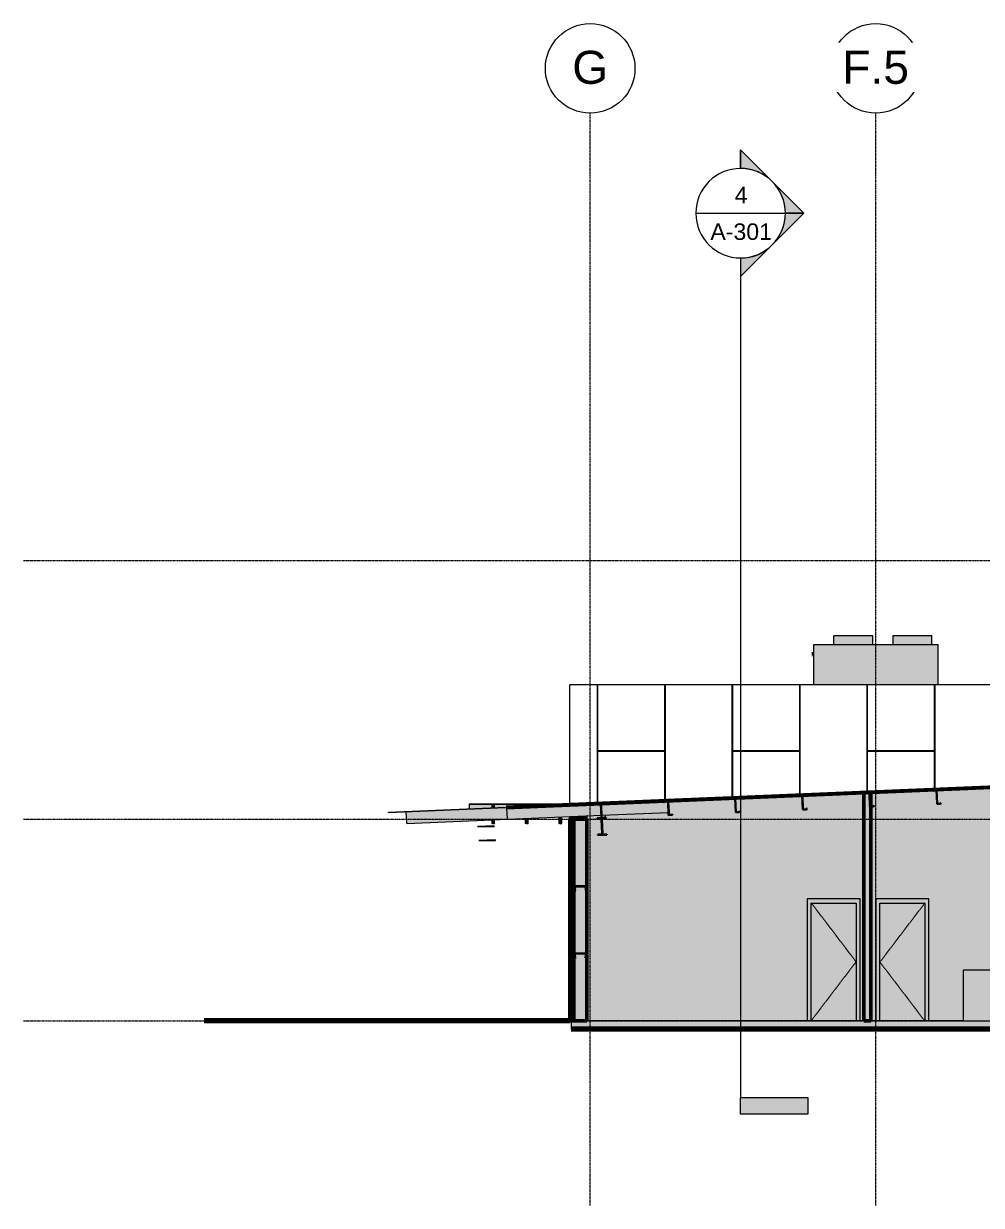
# Model space of a CAD drawing. Header units: inches. Extents: x -26493 to -10162, y -132 to 713.
# Drawn here: x -18204 to -17520, y -132 to 713 of the extents above; entities that cross this region are included whole.
import ezdxf

# ---------------------------------------------------------------- set-up
doc = ezdxf.new("R2010")
doc.units = ezdxf.units.IN
doc.header["$MEASUREMENT"] = 0
doc.linetypes.add('Dash 1_16_', pattern=[0.125, 0.0625, -0.0625])
doc.linetypes.add('Grid Line 1_2_', pattern=[0.875, 0.5, -0.125, 0.125, -0.125])
for name, color, linetype, lineweight in [('A-DETL', 90, 'Continuous', 9), ('A-DOOR', 31, 'Continuous', 13), ('A-DOOR-FRAM', 31, 'Continuous', 9), ('A-FLOR-LEVL', 51, 'Continuous', 9), ('A-GLAZ-CWMG', 51, 'Continuous', 9), ('A-ROOF', 132, 'Continuous', 13), ('A-WALL', 113, 'Continuous', 13), ('A-WALL-PATT', 111, 'Continuous', 13), ('C-BLDG-PADS', 91, 'Continuous', 9), ('C-TOPO', 7, 'Continuous', 9), ('G-ANNO-SYMB', 111, 'Continuous', 9), ('G-IMPT', 8, 'Continuous', 9), ('I-WALL', 2, 'Continuous', 13), ('L-SITE-WALL', 31, 'Continuous', 13), ('M-EQPM', 50, 'Continuous', 9), ('P-SANR-FIXT', 6, 'Continuous', 9), ('S-BEAM', 12, 'Continuous', 9), ('S-GRID', 1, 'Continuous', 9), ('S-GRID-IDEN', 1, 'Continuous', 9)]:
    doc.layers.add(name, color=color, linetype=linetype, lineweight=lineweight)
doc.styles.add('Arial_1', font='arial.ttf', dxfattribs={"height": 23.60479})
doc.styles.add('Arial_2', font='arial.ttf', dxfattribs={"height": 11.802395})
pattern_1 = [(90, (-22273.45, 0.33), (96.333, -6e-15), [96, -0.333]), (90, (-22321.29, 0.33), (96.333, -6e-15), [96, -0.333]), (0, (-22369.45, 48.33), (0, -96.333), [47.833, -48.5]), (0, (-22369.45, 48.67), (0, -96.333), [47.833, -48.5]), (0, (-22321.45, 0), (0, -96.333), [48, -48.333]), (0, (-22321.29, 0.33), (0, -96.333), [47.833, -48.5]), (90, (-22273.12, 48.67), (96.333, -6e-15), [47.667, -48.666]), (90, (-22321.62, 48.67), (96.333, -6e-15), [47.667, -48.666]), (90, (-22273.12, 0), (96.333, -6e-15), [48.333, -48]), (90, (-22321.62, 0), (96.333, -6e-15), [48.333, -48])]

# ---------------------------------------------------------------- blocks, each defined once
blk = doc.blocks.new('W-Wide Flange - W12X26-678131-Section 1')
at = {"layer": 'S-BEAM', "lineweight": 30}
for p, q in [((-22746.71, 145.08), (-22753.19, 144.81)), ((-22753.19, 144.81), (-22753.17, 144.43)), ((-22753.17, 144.43), (-22750.73, 144.53)), ((-22750.02, 143.88), (-22749.6, 133.79)), ((-22749.37, 133.8), (-22749.79, 143.89)), ((-22749.13, 144.6), (-22746.69, 144.7)), ((-22746.69, 144.7), (-22746.71, 145.08)), ((-22750.25, 133.08), (-22752.7, 132.98)), ((-22752.7, 132.98), (-22752.68, 132.6)), ((-22752.68, 132.6), (-22746.2, 132.87)), ((-22746.21, 133.25), (-22748.66, 133.15)), ((-22746.2, 132.87), (-22746.21, 133.25))]:
    blk.add_line(p, q, dxfattribs=at)
for centre, start, end in [((-22750.7, 143.85), 2.38594, 92.38594), ((-22749.11, 143.92), 92.38594, 182.38594), ((-22750.28, 133.76), 272.38594, 2.38594), ((-22748.69, 133.83), 182.38594, 272.38594)]:
    blk.add_arc(centre, 0.684, start, end, dxfattribs=at)
blk = doc.blocks.new('Single-Flush - 32_ x 84_-489871-Section 1')
at = {"layer": 'A-DOOR'}
blk.add_hatch(color=256, dxfattribs=at).paths.add_polyline_path([(-22519.05, 0), (-22519.05, 84), (-22551.05, 84), (-22551.05, 0)], flags=0)
at = {"layer": 'A-DOOR-FRAM', "lineweight": 13}
blk.add_hatch(color=256, dxfattribs=at).paths.add_polyline_path([(-22554.05, 0), (-22551.05, 0), (-22551.05, 84), (-22519.05, 84), (-22519.05, 0), (-22516.05, 0), (-22516.05, 87), (-22554.05, 87)], flags=0)
at = {"layer": 'A-DOOR', "linetype": 'Dash 1_16_', "lineweight": 9}
for p in [(-22519.05, 84), (-22519.05, 0)]:
    blk.add_line(p, (-22551.05, 42), dxfattribs=at)
at = {"layer": 'A-DOOR-FRAM'}
for p, q in [((-22516.05, 87), (-22554.05, 87)), ((-22554.05, 87), (-22554.05, 0)), ((-22516.05, 0), (-22516.05, 87)), ((-22551.05, 0), (-22551.05, 84)), ((-22551.05, 84), (-22519.05, 84)), ((-22519.05, 84), (-22519.05, 0))]:
    blk.add_line(p, q, dxfattribs=at)
blk = doc.blocks.new('Single-Flush - 32_ x 84_-460923-Section 1')
at = {"layer": 'A-DOOR'}
blk.add_hatch(color=256, dxfattribs=at).paths.add_polyline_path([(-22373.05, 0), (-22373.05, 84), (-22405.05, 84), (-22405.05, 0), (-22375.48, 0)], flags=0)
at = {"layer": 'A-DOOR-FRAM', "lineweight": 13}
blk.add_hatch(color=256, dxfattribs=at).paths.add_polyline_path([(-22370.05, 0), (-22370.05, 87), (-22408.05, 87), (-22408.05, 0), (-22405.05, 0), (-22405.05, 84), (-22373.05, 84), (-22373.05, 0)], flags=0)
at = {"layer": 'A-DOOR', "linetype": 'Dash 1_16_', "lineweight": 9}
for p in [(-22405.05, 84), (-22405.05, 0)]:
    blk.add_line(p, (-22373.05, 42), dxfattribs=at)
at = {"layer": 'A-DOOR-FRAM'}
for p, q in [((-22408.05, 87), (-22408.05, 0)), ((-22370.05, 87), (-22408.05, 87)), ((-22370.05, 0), (-22370.05, 87)), ((-22405.05, 0), (-22405.05, 84)), ((-22405.05, 84), (-22373.05, 84)), ((-22373.05, 84), (-22373.05, 0))]:
    blk.add_line(p, q, dxfattribs=at)
blk = doc.blocks.new('Girt_Z - 10_D-677594-Section 1')
at = {"layer": 'S-BEAM'}
h = blk.add_hatch(color=256, dxfattribs=at)
h.paths.add_polyline_path([(-22653.88, 148.95), (-22651.52, 149.05), (-22651.06, 149.64), (-22651.15, 149.71), (-22651.57, 149.15), (-22654.02, 149)], flags=0)
h.paths.add_polyline_path([(-22654.02, 149), (-22653.95, 149.08), (-22654.08, 149.13)], flags=0)
h.paths.add_polyline_path([(-22654.43, 158.88), (-22654.56, 158.93), (-22656.93, 158.83), (-22657.39, 158.23), (-22657.3, 158.17), (-22656.87, 158.72), (-22654.56, 158.82)], flags=0)
h.paths.add_polyline_path([(-22654.37, 158.75), (-22654.43, 158.88), (-22654.5, 158.8)], flags=0)
h.paths.add_polyline_path([(-22654.08, 149.13), (-22653.97, 149.13), (-22654.37, 158.75), (-22654.48, 158.74)], flags=0)
at = {"layer": 'S-BEAM', "lineweight": 30}
for p, q in [((-22656.93, 158.83), (-22657.39, 158.23)), ((-22657.39, 158.23), (-22657.3, 158.17)), ((-22657.3, 158.17), (-22656.87, 158.72)), ((-22654.56, 158.93), (-22656.93, 158.83)), ((-22656.87, 158.72), (-22654.56, 158.82)), ((-22654.48, 158.74), (-22654.08, 149.13)), ((-22653.97, 149.13), (-22654.37, 158.75)), ((-22651.57, 149.15), (-22653.89, 149.06)), ((-22653.88, 148.95), (-22651.52, 149.05)), ((-22651.15, 149.71), (-22651.57, 149.15)), ((-22651.52, 149.05), (-22651.06, 149.64)), ((-22651.06, 149.64), (-22651.15, 149.71))]:
    blk.add_line(p, q, dxfattribs=at)
for centre, radius, start, end in [((-22654.56, 158.74), 0.187, 2.38594, 92.38594), ((-22654.56, 158.74), 0.0782, 2.38594, 90.26323), ((-22653.89, 149.13), 0.188, 182.38594, 272.38594), ((-22653.89, 149.13), 0.0782, 182.38594, 269.34358)]:
    blk.add_arc(centre, radius, start, end, dxfattribs=at)
blk = doc.blocks.new('Girt_C - 8_D-707918-Section 1')
at = {"layer": 'S-BEAM', "lineweight": 30}
for p, q in [((-22769.05, 47.87), (-22769.05, 45.5)), ((-22769.05, 45.5), (-22768.48, 45.02)), ((-22768.94, 45.55), (-22768.94, 47.87)), ((-22768.41, 45.1), (-22768.94, 45.55)), ((-22761.24, 48.05), (-22768.87, 48.05)), ((-22768.87, 47.95), (-22761.24, 47.95)), ((-22768.48, 45.02), (-22768.41, 45.1)), ((-22761.16, 45.55), (-22761.7, 45.1)), ((-22761.7, 45.1), (-22761.63, 45.02)), ((-22761.63, 45.02), (-22761.05, 45.5)), ((-22761.16, 47.87), (-22761.16, 45.55)), ((-22761.05, 45.5), (-22761.05, 47.87))]:
    blk.add_line(p, q, dxfattribs=at)
for centre, radius, start, end in [((-22768.87, 47.87), 0.187, 90, 180), ((-22768.87, 47.87), 0.0782, 90, 176.95764), ((-22761.24, 47.87), 0.187, 360, 90), ((-22761.24, 47.87), 0.0782, 2.12272, 90)]:
    blk.add_arc(centre, radius, start, end, dxfattribs=at)
blk = doc.blocks.new('Rectangular Mullion - HEADER-620093-Section 1')
at = {"layer": 'A-GLAZ-CWMG'}
blk.add_hatch(color=256, dxfattribs=at).paths.add_polyline_path([(-22772.55, 135.75), (-22772.55, 144), (-22769.05, 144.05), (-22769.05, 146.02), (-22773.05, 145.85), (-22773.05, 135.75)], flags=0)
for p, q in [((-22773.05, 145.85), (-22773.05, 135.75)), ((-22769.05, 144), (-22769.05, 146.02)), ((-22773.05, 135.75), (-22772.55, 135.75))]:
    blk.add_line(p, q, dxfattribs=at)
blk = doc.blocks.new('Girt_Z - 10_D-678143-Section 1')
at = {"layer": 'S-BEAM'}
h = blk.add_hatch(color=256, dxfattribs=at)
h.paths.add_polyline_path([(-22749.8, 144.95), (-22747.43, 145.05), (-22746.98, 145.64), (-22747.06, 145.71), (-22747.49, 145.16), (-22749.93, 145)], flags=0)
h.paths.add_polyline_path([(-22749.93, 145), (-22749.86, 145.08), (-22750, 145.13)], flags=0)
h.paths.add_polyline_path([(-22750.35, 154.88), (-22750.48, 154.93), (-22752.85, 154.83), (-22753.3, 154.24), (-22753.22, 154.17), (-22752.79, 154.73), (-22750.47, 154.82)], flags=0)
h.paths.add_polyline_path([(-22750.29, 154.75), (-22750.35, 154.88), (-22750.42, 154.8)], flags=0)
h.paths.add_polyline_path([(-22750, 145.13), (-22749.89, 145.13), (-22750.29, 154.75), (-22750.4, 154.75), (-22750.26, 151.39)], flags=0)
at = {"layer": 'S-BEAM', "lineweight": 30}
for p, q in [((-22752.85, 154.83), (-22753.3, 154.24)), ((-22753.3, 154.24), (-22753.22, 154.17)), ((-22753.22, 154.17), (-22752.79, 154.73)), ((-22750.48, 154.93), (-22752.85, 154.83)), ((-22752.79, 154.73), (-22750.47, 154.82)), ((-22750.4, 154.75), (-22750, 145.13)), ((-22749.89, 145.13), (-22750.29, 154.75)), ((-22747.49, 145.16), (-22749.81, 145.06)), ((-22749.8, 144.95), (-22747.43, 145.05)), ((-22747.06, 145.71), (-22747.49, 145.16)), ((-22747.43, 145.05), (-22746.98, 145.64)), ((-22746.98, 145.64), (-22747.06, 145.71))]:
    blk.add_line(p, q, dxfattribs=at)
for centre, radius, start, end in [((-22750.47, 154.74), 0.187, 2.38594, 92.38594), ((-22750.47, 154.74), 0.0782, 2.38594, 90.26323), ((-22749.81, 145.14), 0.187, 182.38594, 272.38594), ((-22749.81, 145.14), 0.0782, 182.38594, 269.34358)]:
    blk.add_arc(centre, radius, start, end, dxfattribs=at)
blk = doc.blocks.new('Trex - one-708574-Section 1')
at = {"layer": 'S-BEAM'}
for points in [[(-22889.45, 148.89), (-22817.51, 151.94), (-22817.52, 152.14), (-22889.46, 149.11), (-22889.45, 149.02)], [(-22889.13, 141.27), (-22817.19, 144.27), (-22817.52, 151.89), (-22889.45, 148.89), (-22889.44, 148.62)], [(-22889.12, 141.02), (-22817.18, 144.05), (-22817.19, 144.27), (-22889.13, 141.27), (-22889.12, 141.05)]]:
    blk.add_hatch(color=256, dxfattribs=at).paths.add_polyline_path(points, flags=0)
for p, q in [((-22889.45, 148.89), (-22889.46, 149.14)), ((-22889.13, 141.27), (-22889.45, 148.89)), ((-22889.12, 141.02), (-22817.18, 144.02)), ((-22889.12, 141.02), (-22889.13, 141.27))]:
    blk.add_line(p, q, dxfattribs=at)
blk = doc.blocks.new('Trex - one-657845-Section 1')
at = {"layer": 'S-BEAM'}
h = blk.add_hatch(color=256, dxfattribs=at)
h.paths.add_polyline_path([(-22817.51, 151.89), (-22753.05, 154.57), (-22752.85, 154.83), (-22817.52, 152.1), (-22817.52, 152.01)], flags=0)
h.paths.add_polyline_path([(-22750.29, 154.75), (-22750.28, 154.69), (-22705.09, 156.57), (-22704.89, 156.83), (-22750.35, 154.88), (-22750.29, 154.76)], flags=0)
h.paths.add_polyline_path([(-22752.9, 154.58), (-22750.39, 154.68), (-22750.4, 154.75), (-22750.42, 154.8), (-22750.47, 154.82), (-22752.8, 154.71), (-22752.85, 154.65)], flags=0)
h.paths.add_polyline_path([(-22702.33, 156.75), (-22702.33, 156.69), (-22701.99, 156.75), (-22702, 156.95), (-22702.39, 156.88), (-22702.36, 156.81)], flags=0)
h.paths.add_polyline_path([(-22704.94, 156.58), (-22702.43, 156.68), (-22702.44, 156.75), (-22702.46, 156.8), (-22702.52, 156.82), (-22704.85, 156.7)], flags=0)
h = blk.add_hatch(color=256, dxfattribs=at)
h.paths.add_polyline_path([(-22817.19, 144.27), (-22750.08, 147.06), (-22750.4, 154.68), (-22752.9, 154.58), (-22753.22, 154.17), (-22753.3, 154.24), (-22753.05, 154.57), (-22817.51, 151.89), (-22817.49, 151.39)], flags=0)
h.paths.add_polyline_path([(-22749.97, 147.07), (-22702.12, 149.06), (-22702.44, 156.68), (-22704.94, 156.58), (-22705.26, 156.17), (-22705.35, 156.24), (-22705.09, 156.57), (-22750.28, 154.69), (-22750, 147.76)], flags=0)
h.paths.add_polyline_path([(-22702.01, 149.06), (-22701.67, 149.08), (-22702.04, 156.7), (-22702.33, 156.69), (-22702.04, 149.76)], flags=0)
h = blk.add_hatch(color=256, dxfattribs=at)
h.paths.add_polyline_path([(-22817.18, 144.02), (-22750.07, 146.85), (-22750.08, 147.06), (-22817.19, 144.27), (-22817.18, 144.05)], flags=0)
h.paths.add_polyline_path([(-22749.96, 146.82), (-22702.11, 148.84), (-22702.12, 149.06), (-22749.96, 147.01), (-22749.96, 146.84)], flags=0)
h.paths.add_polyline_path([(-22702, 148.82), (-22701.66, 148.86), (-22701.67, 149.08), (-22702.01, 149.06), (-22702, 148.85)], flags=0)
for p, q in [((-22817.51, 151.89), (-22817.52, 152.14)), ((-22702, 156.95), (-22701.99, 156.7)), ((-22701.99, 156.7), (-22701.67, 149.08)), ((-22817.19, 144.27), (-22817.51, 151.89)), ((-22817.18, 144.02), (-22817.19, 144.27)), ((-22817.18, 144.02), (-22750.07, 146.81)), ((-22749.96, 146.82), (-22702.11, 148.81)), ((-22702, 148.82), (-22701.66, 148.83)), ((-22701.67, 149.08), (-22701.66, 148.83))]:
    blk.add_line(p, q, dxfattribs=at)
blk = doc.blocks.new('Trex - one-677982-Section 1')
at = {"layer": 'S-BEAM'}
for points in [[(-22828.44, 152.16), (-22826.38, 152.24), (-22826.42, 154.08), (-22826.63, 154.21), (-22827.61, 154.21), (-22827.61, 154.14), (-22828.19, 154.14), (-22828.41, 154.02), (-22828.44, 153.89), (-22828.44, 152.59)], [(-22826.63, 140.77), (-22826.63, 143.62), (-22827.61, 143.58), (-22827.61, 140.77)], [(-22826.63, 140.77), (-22826.51, 140.8), (-22826.42, 140.89), (-22826.38, 141.14), (-22826.42, 143.63), (-22826.63, 143.62), (-22826.63, 141.02)], [(-22828.19, 140.83), (-22828.19, 143.56), (-22828.44, 143.55), (-22828.41, 140.96), (-22828.32, 140.87)], [(-22827.61, 140.83), (-22827.61, 143.58), (-22828.19, 143.56), (-22828.19, 140.83)]]:
    blk.add_hatch(color=256, dxfattribs=at).paths.add_polyline_path(points, flags=0)
for p, q in [((-22828.44, 153.89), (-22828.44, 152.16)), ((-22827.61, 154.14), (-22828.19, 154.14)), ((-22826.63, 154.21), (-22827.61, 154.21)), ((-22827.61, 154.21), (-22827.61, 154.14)), ((-22826.38, 152.24), (-22826.38, 153.96)), ((-22827.61, 140.77), (-22827.61, 143.59)), ((-22826.38, 141.02), (-22826.38, 143.64)), ((-22828.44, 143.56), (-22828.44, 141.08)), ((-22827.61, 140.83), (-22828.19, 140.83)), ((-22826.63, 140.77), (-22827.61, 140.77))]:
    blk.add_line(p, q, dxfattribs=at)
for centre, start_param, end_param in [((-22828.19, 153.89), 1.570796, 3.141593), ((-22826.63, 153.96), 0, 1.570796), ((-22828.19, 141.08), 3.141593, 4.712389), ((-22826.63, 141.02), 4.712389, 6.283185)]:
    blk.add_ellipse(centre, major_axis=(0.25, 0), ratio=0.999133, start_param=start_param, end_param=end_param, dxfattribs=at)
blk = doc.blocks.new('Trex - one-V123-Section 1')
at = {"layer": 'S-BEAM'}
for points in [[(-22804.44, 153.16), (-22802.38, 153.24), (-22802.42, 154.08), (-22802.63, 154.21), (-22803.61, 154.21), (-22803.61, 154.14), (-22804.19, 154.14), (-22804.41, 154.02), (-22804.44, 153.89)], [(-22804.19, 140.83), (-22804.19, 144.56), (-22804.44, 144.55), (-22804.41, 140.96), (-22804.32, 140.87)], [(-22803.61, 140.83), (-22803.61, 144.58), (-22804.19, 144.56), (-22804.19, 140.83)], [(-22802.63, 140.77), (-22802.63, 144.62), (-22803.61, 144.58), (-22803.61, 140.77)], [(-22802.63, 140.77), (-22802.51, 140.8), (-22802.42, 140.89), (-22802.38, 141.14), (-22802.42, 144.63), (-22802.63, 144.62), (-22802.63, 141.02)]]:
    blk.add_hatch(color=256, dxfattribs=at).paths.add_polyline_path(points, flags=0)
for p, q in [((-22804.44, 153.89), (-22804.44, 153.16)), ((-22803.61, 154.14), (-22804.19, 154.14)), ((-22802.63, 154.21), (-22803.61, 154.21)), ((-22803.61, 154.21), (-22803.61, 154.14)), ((-22802.38, 153.24), (-22802.38, 153.96)), ((-22804.44, 144.55), (-22804.44, 141.08)), ((-22803.61, 140.77), (-22803.61, 144.58)), ((-22802.38, 141.02), (-22802.38, 144.63)), ((-22803.61, 140.83), (-22804.19, 140.83)), ((-22802.63, 140.77), (-22803.61, 140.77))]:
    blk.add_line(p, q, dxfattribs=at)
for centre, start_param, end_param in [((-22804.19, 153.89), 1.570796, 3.141593), ((-22802.63, 153.96), 0, 1.570796), ((-22804.19, 141.08), 3.141593, 4.712389), ((-22802.63, 141.02), 4.712389, 6.283185)]:
    blk.add_ellipse(centre, major_axis=(0.25, 0), ratio=0.999133, start_param=start_param, end_param=end_param, dxfattribs=at)
blk = doc.blocks.new('Trex - one-V124-Section 1')
at = {"layer": 'S-BEAM'}
for points in [[(-22780.19, 140.83), (-22780.19, 145.56), (-22780.44, 145.55), (-22780.41, 140.96), (-22780.32, 140.87)], [(-22779.61, 140.83), (-22779.61, 145.58), (-22780.19, 145.56), (-22780.19, 140.83)], [(-22778.63, 140.77), (-22778.63, 145.62), (-22779.61, 145.58), (-22779.61, 140.77)], [(-22778.63, 140.77), (-22778.51, 140.8), (-22778.42, 140.89), (-22778.38, 141.14), (-22778.42, 145.63), (-22778.63, 145.62), (-22778.63, 141.02)]]:
    blk.add_hatch(color=256, dxfattribs=at).paths.add_polyline_path(points, flags=0)
for p, q in [((-22779.22, 154.21), (-22779.61, 154.21)), ((-22780.44, 145.55), (-22780.44, 141.08)), ((-22779.61, 140.77), (-22779.61, 145.58)), ((-22778.38, 141.02), (-22778.38, 145.63)), ((-22779.61, 140.83), (-22780.19, 140.83)), ((-22778.63, 140.77), (-22779.61, 140.77))]:
    blk.add_line(p, q, dxfattribs=at)
for centre, start_param, end_param in [((-22780.19, 141.08), 3.141593, 4.712389), ((-22778.63, 141.02), 4.712389, 6.283185)]:
    blk.add_ellipse(centre, major_axis=(0.25, 0), ratio=0.999133, start_param=start_param, end_param=end_param, dxfattribs=at)
blk = doc.blocks.new('Washing Machine - 26_x26_ - Private-670433-Section 1')
at = {"layer": 'P-SANR-FIXT'}
blk.add_hatch(color=256, dxfattribs=at).paths.add_polyline_path([(-22472.31, 0), (-22465.55, 0), (-22465.55, 41.41), (-22466.87, 41.41), (-22468.15, 36), (-22491.55, 36), (-22491.55, 0)], flags=0)
for p, q in [((-22468.15, 36), (-22491.55, 36)), ((-22491.55, 36), (-22491.55, 0)), ((-22466.87, 41.41), (-22468.15, 36)), ((-22465.55, 41.41), (-22466.87, 41.41)), ((-22465.55, 0), (-22465.55, 41.41)), ((-22491.55, 0), (-22465.55, 0))]:
    blk.add_line(p, q, dxfattribs=at)
blk = doc.blocks.new('Girt_C - 8_D-707922-Section 1')
at = {"layer": 'S-BEAM', "lineweight": 30}
for p, q in [((-22769.05, 95.87), (-22769.05, 93.5)), ((-22769.05, 93.5), (-22768.48, 93.02)), ((-22768.94, 93.55), (-22768.94, 95.87)), ((-22768.41, 93.1), (-22768.94, 93.55)), ((-22761.24, 96.05), (-22768.87, 96.05)), ((-22768.87, 95.95), (-22761.24, 95.95)), ((-22768.48, 93.02), (-22768.41, 93.1)), ((-22761.16, 93.55), (-22761.7, 93.1)), ((-22761.7, 93.1), (-22761.63, 93.02)), ((-22761.63, 93.02), (-22761.05, 93.5)), ((-22761.16, 95.87), (-22761.16, 93.55)), ((-22761.05, 93.5), (-22761.05, 95.87))]:
    blk.add_line(p, q, dxfattribs=at)
for centre, radius, start, end in [((-22768.87, 95.87), 0.188, 90, 180), ((-22768.87, 95.87), 0.0782, 90, 176.95764), ((-22761.24, 95.87), 0.188, 0, 90), ((-22761.24, 95.87), 0.0782, 2.12272, 90)]:
    blk.add_arc(centre, radius, start, end, dxfattribs=at)
blk = doc.blocks.new('Trane - 20-75 Ton Packaged Ind Rooftop DX Cooling Only and Extended Casing TAG_SXHLF20_ 0210035350 - PL_AS_HF001102-e2b63efd-16e1-40f1-8521-6466c1d8891c_dwg_Trane-SXHLF20-700801-Section 1')
at = {"layer": 'G-IMPT'}
for points in [[(-22575.16, 269), (-22570.1, 269), (-22570.1, 275.2), (-22584.04, 275.2), (-22584.04, 269), (-22577.47, 269)], [(-22558.93, 269), (-22556.17, 269), (-22556.17, 275.2), (-22570.1, 275.2), (-22570.1, 269), (-22560.67, 269)], [(-22532.98, 269), (-22527.92, 269), (-22527.92, 275.2), (-22541.86, 275.2), (-22541.86, 269), (-22535.29, 269)], [(-22514.46, 269), (-22513.99, 269), (-22513.99, 275.2), (-22527.92, 275.2), (-22527.92, 269), (-22515.4, 269)], [(-22509.73, 240), (-22509.73, 269), (-22598.37, 269), (-22598.37, 240), (-22569.14, 240)]]:
    blk.add_hatch(color=256, dxfattribs=at).paths.add_polyline_path(points, flags=0)
for p, q in [((-22584.1, 275.2), (-22584.1, 269)), ((-22570.1, 275.2), (-22584.04, 275.2)), ((-22556.17, 275.2), (-22570.1, 275.2)), ((-22556.11, 269), (-22556.11, 275.2)), ((-22541.92, 275.2), (-22541.92, 269)), ((-22527.92, 275.2), (-22541.86, 275.2)), ((-22513.99, 275.2), (-22527.92, 275.2)), ((-22513.93, 269), (-22513.93, 275.2)), ((-22598.37, 269), (-22509.73, 269)), ((-22598.37, 240), (-22598.37, 269)), ((-22509.73, 269), (-22509.73, 240))]:
    blk.add_line(p, q, dxfattribs=at)
blk = doc.blocks.new('Trane - 20-75 Ton Packaged Ind Rooftop DX Cooling Only and Extended Casing TAG_SXHLF20_ 0210035350 - PL_AS_HF001102-e2b63efd-16e1-40f1-8521-6466c1d8891c_dwg_TRANEBIMLOGO-700802-Section 1')
at = {"layer": 'G-IMPT'}
for p, q in [((-22599.26, 263.39), (-22599.26, 261.49)), ((-22599.26, 263.04), (-22599.26, 263.29)), ((-22599.26, 262.07), (-22599.26, 263.28)), ((-22599.26, 263.28), (-22599.26, 261.24)), ((-22599.26, 263.28), (-22599.26, 262.62)), ((-22599.26, 262.62), (-22599.26, 263.28)), ((-22599.26, 261.24), (-22599.26, 263.28)), ((-22599.26, 263.28), (-22599.26, 262.32)), ((-22599.26, 262.32), (-22599.26, 263.28)), ((-22599.26, 262.71), (-22599.26, 263.28)), ((-22599.26, 263.28), (-22599.26, 261.24)), ((-22599.26, 262.68), (-22599.26, 262.93)), ((-22599.26, 262.52), (-22599.26, 262.76)), ((-22599.26, 262.52), (-22599.26, 262.76)), ((-22599.26, 262.54), (-22599.26, 262.71)), ((-22599.26, 262.62), (-22599.26, 261.24)), ((-22599.26, 261.24), (-22599.26, 262.62)), ((-22599.26, 262.32), (-22599.26, 262.57)), ((-22599.26, 261.99), (-22599.26, 262.54)), ((-22599.26, 261.96), (-22599.26, 262.21)), ((-22599.26, 261.24), (-22599.26, 262.14)), ((-22599.26, 262.14), (-22599.26, 261.24)), ((-22599.26, 261.82), (-22599.26, 261.99)), ((-22599.26, 261.6), (-22599.26, 261.85)), ((-22599.26, 261.24), (-22599.26, 261.82)), ((-22599.26, 261.24), (-22599.26, 261.6)), ((-22599.26, 261.6), (-22599.26, 261.24))]:
    blk.add_line(p, q, dxfattribs=at)
at = {"layer": 'G-IMPT', "flags": 128}
for points in [[(-22599.26, 263.29), (-22599.26, 263.34), (-22599.26, 263.39)], [(-22599.26, 263.28), (-22599.26, 261.49), (-22599.26, 263.28)], [(-22599.26, 263.28), (-22599.26, 261.46), (-22599.26, 262.07)], [(-22599.26, 262.93), (-22599.26, 262.98), (-22599.26, 263.04)], [(-22599.26, 262.57), (-22599.26, 262.62), (-22599.26, 262.68)], [(-22599.26, 262.06), (-22599.26, 262.65), (-22599.26, 262.06)], [(-22599.26, 262.21), (-22599.26, 262.26), (-22599.26, 262.32)], [(-22599.26, 261.85), (-22599.26, 261.9), (-22599.26, 261.96)], [(-22599.26, 261.24), (-22599.26, 261.88), (-22599.26, 261.24)], [(-22599.26, 261.49), (-22599.26, 261.54), (-22599.26, 261.6)]]:
    blk.add_lwpolyline(points, dxfattribs=at)
for points in [[(-22599.26, 262.74), (-22599.26, 262.8), (-22599.26, 262.87)], [(-22599.26, 262.38), (-22599.26, 262.44), (-22599.26, 262.51)], [(-22599.26, 262.02), (-22599.26, 262.08), (-22599.26, 262.15)], [(-22599.26, 261.66), (-22599.26, 261.72), (-22599.26, 261.79)], [(-22599.26, 261.31), (-22599.26, 261.36), (-22599.26, 261.42)], [(-22599.26, 260.95), (-22599.26, 261), (-22599.26, 261.06)], [(-22599.26, 260.6), (-22599.26, 260.64), (-22599.26, 260.69)]]:
    blk.add_lwpolyline(points, close=True, dxfattribs=at)
blk = doc.blocks.new('Trane - 20-75 Ton Packaged Ind Rooftop DX Cooling Only and Extended Casing TAG_SXHLF20_ 0210035350 - PL_AS_HF001102-e2b63efd-16e1-40f1-8521-6466c1d8891c_dwg-700800-Section 1')
for name in ['Trane - 20-75 Ton Packaged Ind Rooftop DX Cooling Only and Extended Casing TAG_SXHLF20_ 0210035350 - PL_AS_HF001102-e2b63efd-16e1-40f1-8521-6466c1d8891c_dwg_Trane-SXHLF20-700801-Section 1', 'Trane - 20-75 Ton Packaged Ind Rooftop DX Cooling Only and Extended Casing TAG_SXHLF20_ 0210035350 - PL_AS_HF001102-e2b63efd-16e1-40f1-8521-6466c1d8891c_dwg_TRANEBIMLOGO-700802-Section 1']:
    blk.add_blockref(name, (0, 0))
blk = doc.blocks.new('Trane - 20-75 Ton Packaged Ind Rooftop DX Cooling Only and Extended Casing TAG_SXHLF20_ 0210035350 - SXHLF20-700809-Section 1')
blk.add_blockref('Trane - 20-75 Ton Packaged Ind Rooftop DX Cooling Only and Extended Casing TAG_SXHLF20_ 0210035350 - PL_AS_HF001102-e2b63efd-16e1-40f1-8521-6466c1d8891c_dwg-700800-Section 1', (0, 0))
blk = doc.blocks.new('Grid - Grid Head - Circle-14747-Section 1')
at = {"layer": 'S-GRID-IDEN'}
blk.add_circle((-21150.05, 680.66), 32, dxfattribs=at)
blk = doc.blocks.new('Section - 3_32_ x 3_8_-18514-Section 1')
at = {"layer": 'G-ANNO-SYMB'}
blk.add_hatch(color=256, dxfattribs=at).paths.add_polyline_path([(-22602.59, -54.82), (-22650.59, -54.82), (-22650.59, -66.82), (-22602.59, -66.82)], flags=0)
for p, q in [((-22650.59, -66.82), (-22650.59, -54.82)), ((-22650.59, -54.82), (-22602.59, -54.82)), ((-22602.59, -54.82), (-22602.59, -66.82)), ((-22602.59, -66.82), (-22650.59, -66.82))]:
    blk.add_line(p, q, dxfattribs=at)
blk = doc.blocks.new('Section - Section Head - Filled-1526-Section 1')
at = {"layer": 'G-ANNO-SYMB'}
h = blk.add_hatch(color=256, dxfattribs=at)
edge = h.paths.add_edge_path(flags=0)
edge.add_arc((-22650.59, 577.16), 32.04, 47.9216, 90)
edge.add_line((-22650.59, 609.2), (-22650.59, 622.41))
edge.add_line((-22650.59, 622.41), (-22629.12, 600.94))
h = blk.add_hatch(color=256, dxfattribs=at)
edge = h.paths.add_edge_path(flags=0)
edge.add_line((-22627.96, 599.78), (-22605.33, 577.16))
edge.add_line((-22605.33, 577.16), (-22618.59, 577.16))
edge.add_arc((-22650.59, 577.16), 32, 0, 45)
h = blk.add_hatch(color=256, dxfattribs=at)
edge = h.paths.add_edge_path(flags=0)
edge.add_arc((-22650.59, 577.16), 32, 315, 360)
edge.add_line((-22618.59, 577.16), (-22605.33, 577.16))
edge.add_line((-22605.33, 577.16), (-22627.96, 554.53))
h = blk.add_hatch(color=256, dxfattribs=at)
edge = h.paths.add_edge_path(flags=0)
edge.add_line((-22629.12, 553.37), (-22650.59, 531.9))
edge.add_line((-22650.59, 531.9), (-22650.59, 545.12))
edge.add_arc((-22650.59, 577.16), 32.04, 270, 312.0784)
for p, q in [((-22605.33, 577.16), (-22650.59, 622.41)), ((-22650.59, 609.16), (-22650.59, 622.41)), ((-22629.12, 600.94), (-22650.59, 622.41)), ((-22650.59, 622.41), (-22650.59, 609.2)), ((-22605.33, 577.16), (-22627.96, 599.78)), ((-22605.33, 577.16), (-22650.59, 531.9)), ((-22627.96, 554.53), (-22605.33, 577.16)), ((-22618.59, 577.16), (-22605.33, 577.16)), ((-22605.33, 577.16), (-22618.59, 577.16)), ((-22650.59, 531.9), (-22629.12, 553.37)), ((-22650.59, 545.16), (-22650.59, 531.9)), ((-22650.59, 545.12), (-22650.59, 531.9))]:
    blk.add_line(p, q, dxfattribs=at)
for radius, start, end in [(32, 90, 270), (32.04, 47.9216, 90), (32, 270, 90), (32, 0, 45), (32, 315, 360), (32.04, 270, 312.0784)]:
    blk.add_arc((-22650.59, 577.16), radius, start, end, dxfattribs=at)

msp = doc.modelspace()

# ---------------------------------------------------------------- hatches: boundary and pattern name
at = {"layer": 'A-ROOF'}
h = msp.add_hatch(color=256, dxfattribs=at)
h.paths.add_polyline_path([(-17885.7, 151.48), (-17869.51, 152.16), (-17869.47, 154.02), (-17869.26, 154.14), (-17868.67, 154.14), (-17868.67, 154.21), (-17867.7, 154.21), (-17867.48, 154.08), (-17867.45, 153.89), (-17867.45, 152.24), (-17845.51, 153.16), (-17845.47, 154.02), (-17845.26, 154.14), (-17844.67, 154.14), (-17844.67, 154.21), (-17843.7, 154.21), (-17843.48, 154.08), (-17843.45, 153.89), (-17843.45, 153.24), (-17814.86, 154.43), (-17885.7, 154.43), (-17885.7, 152.59)], flags=0)
h.paths.add_polyline_path([(-17411.3, 171.25), (-17410.52, 171.28), (-17410.52, 183.77), (-17411.3, 183.77), (-17411.3, 172.09)], flags=0)
for points in [[(-17859.12, 152.12), (-17391.12, 171.62), (-17391.12, 172.09), (-17859.12, 152.59)], [(-17943.12, 148.62), (-17859.12, 152.12), (-17859.12, 152.59), (-17943.12, 149.09)], [(-17858.58, 154.43), (-17813.62, 154.48), (-17813.62, 154.91), (-17885.7, 154.91), (-17885.7, 154.43), (-17858.58, 154.43)]]:
    msp.add_hatch(color=256, dxfattribs=at).paths.add_polyline_path(points, flags=0)
at = {"layer": 'A-WALL-PATT', "lineweight": 9}
h = msp.add_hatch(dxfattribs=at)
h.set_pattern_fill('FP_24', color=256, style=0, pattern_type=2)
h.set_pattern_definition(pattern_1)
h.paths.add_polyline_path([(-17813.62, 154.48), (-17801.49, 154.99), (-17801.49, 240), (-17813.62, 240), (-17813.62, 156.7)], flags=0)
h = msp.add_hatch(dxfattribs=at)
h.set_pattern_fill('FP_24', color=256, style=0, pattern_type=2)
h.set_pattern_definition(pattern_1)
h.paths.add_polyline_path([(-17801.49, 154.99), (-17411.3, 171.25), (-17411.3, 192), (-17411.49, 192), (-17411.49, 193.46), (-17411.43, 193.39), (-17411.43, 192.06), (-17411.3, 192.06), (-17411.3, 240), (-17801.49, 240), (-17801.49, 156.7)], flags=0)
h = msp.add_hatch(dxfattribs=at)
h.set_pattern_fill('FP_25', color=256, style=0, pattern_type=2)
h.set_pattern_definition([(0, (-21585.694, 102), (0, 16), []), (90, (-21585.694, 102), (-16, 1e-15), [])])
h.paths.add_polyline_path([(-17810.87, 0), (-17810.87, 144), (-17811.87, 144), (-17811.87, 0)], flags=0)
at = {"layer": 'C-BLDG-PADS'}
h = msp.add_hatch(dxfattribs=at)
h.set_pattern_fill('FP_22', color=256, style=0, pattern_type=2)
h.set_pattern_definition([(50, (-21585.694, 102), (36.72335, -3.21301), [3.84, -42.24]), (355, (-21585.694, 102), (-7.10443, 38.51274), [3.072, -33.792]), (100.451, (-21582.633, 101.732), (29.62024, 35.29956), [3.263, -35.898]), (46.184, (-21585.694, 112.24), (54.6425, -8.47523), [5.76, -63.36]), (96.636, (-21581.14, 111.534), (47.85396, 49.8752), [4.895, -53.848]), (351.184, (-21585.694, 112.24), (47.8553, 49.87485), [4.608, -50.688]), (21, (-21580.574, 109.68), (30.56126, -20.614), [3.84, -42.24]), (326, (-21580.574, 109.68), (12.45768, 37.1283), [3.072, -33.792]), (71.451, (-21578.027, 107.962), (43.02, 16.5135), [3.263, -35.898]), (37.5, (-21585.694, 102), (0.6228, 17.04428), [1.69, -31.693, 1.69, -32.614, -33.92]), (37.5, (-21585.694, 102), (0.6228, 17.04428), [-67.686, 1.69, -32.23]), (7.5, (-21585.694, 102), (13.469403, 20.19387), [1.69, -17.869, 1.69, -30.925, -12.928]), (7.5, (-21585.694, 102), (13.469403, 20.19387), [-52.173, 1.69, -11.238]), (327.5, (-21597.111, 102), (27.331677, -1.155216), [1.69, -11.11, 1.69, -38.246, -52.992]), (327.5, (-21597.111, 102), (27.331677, -1.155216), [-52.736, 1.69, -51.302]), (317.5, (-21602.23, 102), (29.85903, 5.12498), [1.69, -14.95, 1.69, -24.832, -37.632]), (317.5, (-21602.23, 102), (29.85903, 5.12498), [-43.162, 1.69, -35.942])])
h.paths.add_polyline_path([(-16177.09, -6), (-16170.93, -6), (-16170.93, 0), (-17812.65, 0), (-17812.65, -6), (-16215.82, -6)], flags=0)
at = {"layer": 'I-WALL'}
h = msp.add_hatch(color=256, dxfattribs=at)
h.paths.add_polyline_path([(-17647.47, 160.75), (-17647.07, 151.13), (-17647.18, 151.12), (-17647.58, 160.74)], flags=0)
h.paths.add_polyline_path([(-17647.54, 160.88), (-17647.47, 160.75), (-17647.58, 160.82)], flags=0)
h.paths.add_polyline_path([(-17695.43, 158.75), (-17695.03, 149.13), (-17695.14, 149.13), (-17695.54, 158.74)], flags=0)
h.paths.add_polyline_path([(-17695.49, 158.88), (-17695.43, 158.75), (-17695.54, 158.82)], flags=0)
h.paths.add_polyline_path([(-17801.49, 0), (-17644.12, 0), (-17644.12, 87), (-17606.12, 87), (-17606.12, 0), (-17603.62, 0), (-17603.62, 162.76), (-17647.54, 160.88), (-17647.67, 160.82), (-17649.98, 160.72), (-17650.41, 160.17), (-17650.49, 160.23), (-17650.04, 160.83), (-17695.49, 158.88), (-17695.63, 158.82), (-17697.94, 158.72), (-17698.36, 158.17), (-17698.45, 158.23), (-17697.99, 158.83), (-17743.06, 156.92), (-17742.73, 148.83), (-17743.06, 148.82), (-17742.99, 147.13), (-17743.1, 147.13), (-17743.17, 148.81), (-17791.02, 146.82), (-17790.95, 145.13), (-17791.06, 145.13), (-17791.13, 146.81), (-17801.49, 146.38), (-17801.49, 95.12)], flags=0)
h.paths.add_polyline_path([(-17551.56, 164.74), (-17551.16, 155.13), (-17551.27, 155.12), (-17551.67, 164.74)], flags=0)
h.paths.add_polyline_path([(-17551.62, 164.87), (-17551.56, 164.74), (-17551.67, 164.82)], flags=0)
h.paths.add_polyline_path([(-17557.12, 0), (-17532.62, 0), (-17532.62, 36), (-17509.21, 36), (-17507.93, 41.41), (-17506.62, 41.41), (-17506.62, 166.8), (-17551.62, 164.87), (-17551.75, 164.81), (-17554.06, 164.72), (-17554.49, 164.16), (-17554.58, 164.23), (-17554.12, 164.82), (-17598.62, 162.97), (-17598.62, 153.07), (-17596.72, 153.15), (-17596.29, 153.7), (-17596.21, 153.64), (-17596.72, 153.04), (-17598.62, 152.94), (-17598.62, 0), (-17595.12, 0), (-17595.12, 87), (-17557.12, 87), (-17557.12, 79.29)], flags=0)
h.paths.add_polyline_path([(-17455.64, 168.74), (-17455.27, 159.12), (-17455.35, 159.12), (-17455.75, 168.73)], flags=0)
h.paths.add_polyline_path([(-17455.7, 168.87), (-17455.64, 168.74), (-17455.75, 168.81), (-17455.71, 168.86)], flags=0)
h.paths.add_polyline_path([(-17484.1, 58.11), (-17483.9, 58.47), (-17483.93, 58.29), (-17484.06, 58.14)], flags=0)
h.paths.add_polyline_path([(-17501.62, 26.02), (-17501.46, 27.41), (-17501.33, 27.61), (-17501.13, 27.72), (-17501.01, 27.75), (-17490.72, 27.71), (-17490.71, 27.66), (-17490.52, 27.6), (-17490.38, 27.37), (-17490.38, 27.29), (-17490.28, 27.29), (-17490.18, 25.92), (-17490.38, 25.8), (-17490.45, 25.79), (-17490.64, 25.75), (-17491.03, 17.25), (-17491.48, 15.31), (-17491.49, 15.41), (-17491.54, 15.21), (-17491.83, 14.93), (-17492.6, 14.79), (-17494.01, 14.75), (-17499.64, 14.8), (-17499.85, 14.84), (-17500.19, 15.11), (-17500.39, 15.49), (-17500.75, 17.25), (-17501.14, 25.75), (-17501.47, 25.77), (-17501.6, 25.92)], flags=0)
h.paths.add_polyline_path([(-17501.62, 0), (-17498.03, 0), (-17497.1, 8.12), (-17497.1, 13.25), (-17498.14, 13.25), (-17498.08, 14.25), (-17470.14, 14.25), (-17470.15, 13.73), (-17470.82, 12.09), (-17471.17, 11.48), (-17472.42, 10.38), (-17474.14, 9.17), (-17476.93, 7.94), (-17476, 0), (-17449.12, 0), (-17449.12, 87), (-17411.12, 87), (-17411.12, 0), (-17409.74, 0), (-17409.79, 170.73), (-17410.2, 170.69), (-17410.61, 170.16), (-17410.7, 170.22), (-17410.24, 170.82), (-17455.7, 168.87), (-17455.84, 168.81), (-17458.15, 168.71), (-17458.57, 168.16), (-17458.66, 168.23), (-17458.2, 168.82), (-17501.62, 167), (-17501.62, 157.11), (-17500.8, 157.15), (-17500.38, 157.7), (-17500.29, 157.63), (-17500.8, 157.04), (-17501.62, 157), (-17501.62, 62.02), (-17501.1, 61.88), (-17484.06, 61.88), (-17483.51, 61.42), (-17483.64, 58.89), (-17483.9, 58.55), (-17484.1, 58.11), (-17485.85, 58.08), (-17486.05, 57.96), (-17487.57, 56.65), (-17489.32, 55.69), (-17491.24, 55.12), (-17491.85, 55.12), (-17493.8, 45.39), (-17494.01, 44.87), (-17494.35, 44.43), (-17494.79, 44.09), (-17495.31, 43.88), (-17495.86, 43.8), (-17501.62, 43.8), (-17501.62, 1.35)], flags=0)
h.paths.add_polyline_path([(-17486.37, 8.12), (-17486.37, 8.14), (-17487.14, 9.09), (-17487.68, 10.73), (-17487.6, 10.31), (-17487.14, 9.04), (-17486.5, 8.28)], flags=0)
h.paths.add_polyline_path([(-17474.14, 14.5), (-17488.14, 14.5), (-17488.14, 15.25), (-17487.89, 15.75), (-17470.39, 15.75), (-17470.14, 15.24), (-17470.14, 14.5), (-17472.57, 14.5)], flags=0)
h.paths.add_polyline_path([(-17791, 145), (-17791.06, 145.13), (-17790.95, 145.06)], flags=0)
h.paths.add_polyline_path([(-17793.74, 132.6), (-17793.74, 132.98), (-17791.32, 133.08), (-17790.83, 133.33), (-17790.66, 133.8), (-17791.15, 144.02), (-17791.35, 144.37), (-17791.79, 144.53), (-17794.24, 144.43), (-17794.25, 144.81), (-17791, 145), (-17790.86, 145.06), (-17788.55, 145.16), (-17788.13, 145.71), (-17788.04, 145.64), (-17788.5, 145.05), (-17787.77, 145.08), (-17787.77, 144.7), (-17790.2, 144.6), (-17790.68, 144.35), (-17790.85, 143.88), (-17790.43, 133.79), (-17790.14, 133.3), (-17789.72, 133.15), (-17787.28, 133.25), (-17787.26, 132.87), (-17792.99, 132.63)], flags=0)
h.paths.add_polyline_path([(-17743.04, 147), (-17743.1, 147.13), (-17742.99, 147.05)], flags=0)
h.paths.add_polyline_path([(-17742.91, 146.95), (-17742.97, 147.03), (-17742.91, 147.06), (-17740.6, 147.15), (-17740.17, 147.71), (-17740.08, 147.64), (-17740.6, 147.05), (-17742.73, 146.96)], flags=0)
h.paths.add_polyline_path([(-17695.08, 149), (-17695.14, 149.13), (-17695.03, 149.05)], flags=0)
h.paths.add_polyline_path([(-17694.95, 148.95), (-17695.01, 149.03), (-17694.95, 149.06), (-17692.64, 149.15), (-17692.21, 149.71), (-17692.12, 149.64), (-17692.64, 149.04)], flags=0)
h.paths.add_polyline_path([(-17647.12, 150.99), (-17647.18, 151.12), (-17647.07, 151.05)], flags=0)
h.paths.add_polyline_path([(-17646.99, 150.95), (-17647.05, 151.03), (-17646.99, 151.05), (-17644.68, 151.15), (-17644.25, 151.7), (-17644.17, 151.64), (-17644.68, 151.04)], flags=0)
h.paths.add_polyline_path([(-17551.21, 154.99), (-17551.27, 155.12), (-17551.16, 155.05)], flags=0)
h.paths.add_polyline_path([(-17551.07, 154.94), (-17551.13, 155.03), (-17551.07, 155.05), (-17548.76, 155.15), (-17548.34, 155.7), (-17548.25, 155.63), (-17548.76, 155.04)], flags=0)
h.paths.add_polyline_path([(-17455.29, 158.99), (-17455.27, 159.09), (-17455.24, 159.04), (-17455.27, 159.01)], flags=0)
h.paths.add_polyline_path([(-17455.15, 158.94), (-17455.22, 159.02), (-17455.15, 159.05), (-17452.85, 159.14), (-17452.42, 159.7), (-17452.33, 159.63), (-17452.85, 159.03)], flags=0)
for points in [[(-17598.62, 0), (-17598.62, 162.97), (-17603.62, 162.76), (-17603.62, 0)], [(-17803.87, 144), (-17801.49, 144.05), (-17801.49, 146.38), (-17810.12, 146.02), (-17810.12, 144)]]:
    msp.add_hatch(color=256, dxfattribs=at).paths.add_polyline_path(points, flags=0)
at = {"layer": 'L-SITE-WALL'}
for points in [[(-17813.62, 0), (-17812.62, 0), (-17812.62, 144), (-17813.62, 144), (-17813.62, 95.12)], [(-17811.87, 0), (-17811.87, 144), (-17812.62, 144), (-17812.62, 0)], [(-17810.12, 0), (-17810.12, 144), (-17810.87, 144), (-17810.87, 0)], [(-17802.12, 0), (-17802.12, 144), (-17810.12, 144), (-17810.12, 0)], [(-17802.12, 0), (-17801.49, 0), (-17801.49, 144), (-17802.12, 144), (-17802.12, 95.12)]]:
    msp.add_hatch(color=256, dxfattribs=at).paths.add_polyline_path(points, flags=0)

# ---------------------------------------------------------------- linework, layer by layer
at = {"layer": 'A-DETL'}
for p, q in [((-17867.62, 139.19), (-17879.62, 138.69)), ((-17879.62, 138.69), (-17867.62, 138.69)), ((-17867.62, 138.69), (-17867.62, 139.19)), ((-17866.79, 129.22), (-17878.79, 128.72)), ((-17878.79, 128.72), (-17866.79, 128.72)), ((-17866.79, 128.72), (-17866.79, 129.22))]:
    msp.add_line(p, q, dxfattribs=at)
at = {"layer": 'A-FLOR-LEVL', "linetype": 'Grid Line 1_2_'}
for p, q in [((-18203.93, 328.83), (-15467.16, 328.83)), ((-18203.93, 144), (-15467.16, 144)), ((-18203.93, 0), (-15467.16, 0))]:
    msp.add_line(p, q, dxfattribs=at)
at = {"layer": 'A-ROOF', "lineweight": 50}
for p, q in [((-17391.12, 172.09), (-17859.12, 152.59)), ((-17859.12, 152.12), (-17506.62, 166.8)), ((-17859.12, 152.59), (-17859.12, 152.12))]:
    msp.add_line(p, q, dxfattribs=at)
at = {"layer": 'A-ROOF'}
for p, q in [((-17943.12, 149.09), (-17859.12, 152.59)), ((-17859.12, 152.12), (-17943.12, 148.62)), ((-17885.7, 154.91), (-17885.7, 151.48)), ((-17885.7, 154.91), (-17813.62, 154.91)), ((-17814.86, 154.43), (-17885.7, 154.43)), ((-17943.12, 148.62), (-17943.12, 149.09))]:
    msp.add_line(p, q, dxfattribs=at)
at = {"layer": 'A-WALL'}
for p, q in [((-17812.62, 144), (-17812.62, 0)), ((-17811.87, 144), (-17811.87, 0)), ((-17810.87, 144), (-17810.87, 0)), ((-17810.12, 144), (-17810.12, 0)), ((-17802.12, 144), (-17802.12, 0))]:
    msp.add_line(p, q, dxfattribs=at)
at = {"layer": 'C-BLDG-PADS', "lineweight": 13}
for p, q in [((-17812.65, 0), (-17812.65, -6)), ((-17532.62, 0), (-17801.49, 0)), ((-17812.65, -6), (-16170.93, -6))]:
    msp.add_line(p, q, dxfattribs=at)
at = {"layer": 'C-TOPO', "lineweight": 70}
for p, q in [((-17813.62, 0), (-18075, 0)), ((-17461.99, -6.01), (-17812.65, -6.01))]:
    msp.add_line(p, q, dxfattribs=at)
at = {"layer": 'C-TOPO'}
for p, q in [((-18075, 0), (-17813.62, 0)), ((-17812.65, -6.01), (-17461.99, -6.01))]:
    msp.add_line(p, q, dxfattribs=at)
at = {"layer": 'G-ANNO-SYMB'}
for p, q in [((-17723.65, 577.16), (-17659.65, 577.16)), ((-17691.65, 545.16), (-17691.65, -54.82))]:
    msp.add_line(p, q, dxfattribs=at)
at = {"layer": 'I-WALL', "lineweight": 50}
for p, q in [((-17603.62, 162.76), (-17603.62, 0)), ((-17598.62, 0), (-17598.62, 162.97)), ((-17603.62, 0), (-17598.62, 0))]:
    msp.add_line(p, q, dxfattribs=at)
at = {"layer": 'I-WALL'}
msp.add_line((-17801.49, 146.38), (-17801.49, 144), dxfattribs=at)
at = {"layer": 'L-SITE-WALL'}
for p in [(-17813.62, 154.48), (-17411.3, 240)]:
    msp.add_line(p, (-17813.62, 240), dxfattribs=at)
at = {"layer": 'L-SITE-WALL', "lineweight": 50}
for p, q in [((-17813.62, 144), (-17813.62, 0)), ((-17801.49, 144), (-17813.62, 144)), ((-17801.49, 0), (-17801.49, 144)), ((-17813.62, 0), (-17801.49, 0))]:
    msp.add_line(p, q, dxfattribs=at)
at = {"layer": 'S-GRID', "linetype": 'Grid Line 1_2_'}
for p, q in [((-17799.12, -132), (-17799.12, 648.66)), ((-17595.12, -132), (-17595.12, 648.66))]:
    msp.add_line(p, q, dxfattribs=at)

# ---------------------------------------------------------------- block references
at = {"layer": 'A-DOOR'}
for name, p in [('Single-Flush - 32_ x 84_-460923-Section 1', (4763.94, 0)), ('Single-Flush - 32_ x 84_-489871-Section 1', (4958.94, 0))]:
    msp.add_blockref(name, p, dxfattribs=at)
at = {"layer": 'A-GLAZ-CWMG'}
msp.add_blockref('Rectangular Mullion - HEADER-620093-Section 1', (4958.94, 0), dxfattribs=at)
at = {"layer": 'G-ANNO-SYMB'}
for name in ['Section - Section Head - Filled-1526-Section 1', 'Section - 3_32_ x 3_8_-18514-Section 1']:
    msp.add_blockref(name, (4958.94, 0), dxfattribs=at)
at = {"layer": 'M-EQPM'}
msp.add_blockref('Trane - 20-75 Ton Packaged Ind Rooftop DX Cooling Only and Extended Casing TAG_SXHLF20_ 0210035350 - SXHLF20-700809-Section 1', (4958.94, 0), dxfattribs=at)
at = {"layer": 'P-SANR-FIXT'}
msp.add_blockref('Washing Machine - 26_x26_ - Private-670433-Section 1', (4958.94, 0), dxfattribs=at)
at = {"layer": 'S-BEAM'}
for name, p in [('Girt_Z - 10_D-677594-Section 1', (5006.89, 2)), ('Girt_Z - 10_D-677594-Section 1', (5054.85, 4)), ('Girt_Z - 10_D-677594-Section 1', (5102.81, 5.99)), ('Trex - one-708574-Section 1', (4958.94, 0)), ('Trex - one-677982-Section 1', (4958.94, 0)), ('Trex - one-657845-Section 1', (4958.94, 0)), ('Trex - one-V123-Section 1', (4958.94, 0)), ('Trex - one-V124-Section 1', (4958.94, 0)), ('Girt_Z - 10_D-678143-Section 1', (4958.94, 0)), ('Girt_Z - 10_D-677594-Section 1', (4910.98, -2)), ('Girt_Z - 10_D-677594-Section 1', (4958.94, 0)), ('W-Wide Flange - W12X26-678131-Section 1', (4958.94, 0)), ('Girt_C - 8_D-707922-Section 1', (4958.94, 0)), ('Girt_C - 8_D-707918-Section 1', (4958.94, 0))]:
    msp.add_blockref(name, p, dxfattribs=at)
at = {"layer": 'S-GRID-IDEN'}
for p in [(3350.94, 0), (3554.94, 0)]:
    msp.add_blockref('Grid - Grid Head - Circle-14747-Section 1', p, dxfattribs=at)

# ---------------------------------------------------------------- texts
at = {"layer": 'G-ANNO-SYMB', "attachment_point": 2, "line_spacing_factor": 0.938532, "style": 'Arial_2'}
for s, insert, char_height, width in [('4', (-17691.24, 596.05), 11.8, 10.944), ('A-301', (-17691.24, 569.87), 11.802, 52.416)]:
    msp.add_mtext(s, dxfattribs=dict(at, insert=insert, char_height=char_height, width=width))

# ---------------------------------------------------------------- next in the draw order: texts
at = {"layer": 'S-GRID-IDEN', "attachment_point": 2, "line_spacing_factor": 0.938532, "style": 'Arial_1', "bg_fill": 3, "box_fill_scale": 1.25, "bg_fill_color": 0, "bg_fill_transparency": 0}
for s, insert, char_height, width in [('G', (-17799.12, 693.24), 23.6, 30.528), ('F.5', (-17595.12, 693.24), 23.605, 56.736)]:
    msp.add_mtext(s, dxfattribs=dict(at, insert=insert, char_height=char_height, width=width))

doc.saveas('drawing.dxf')
